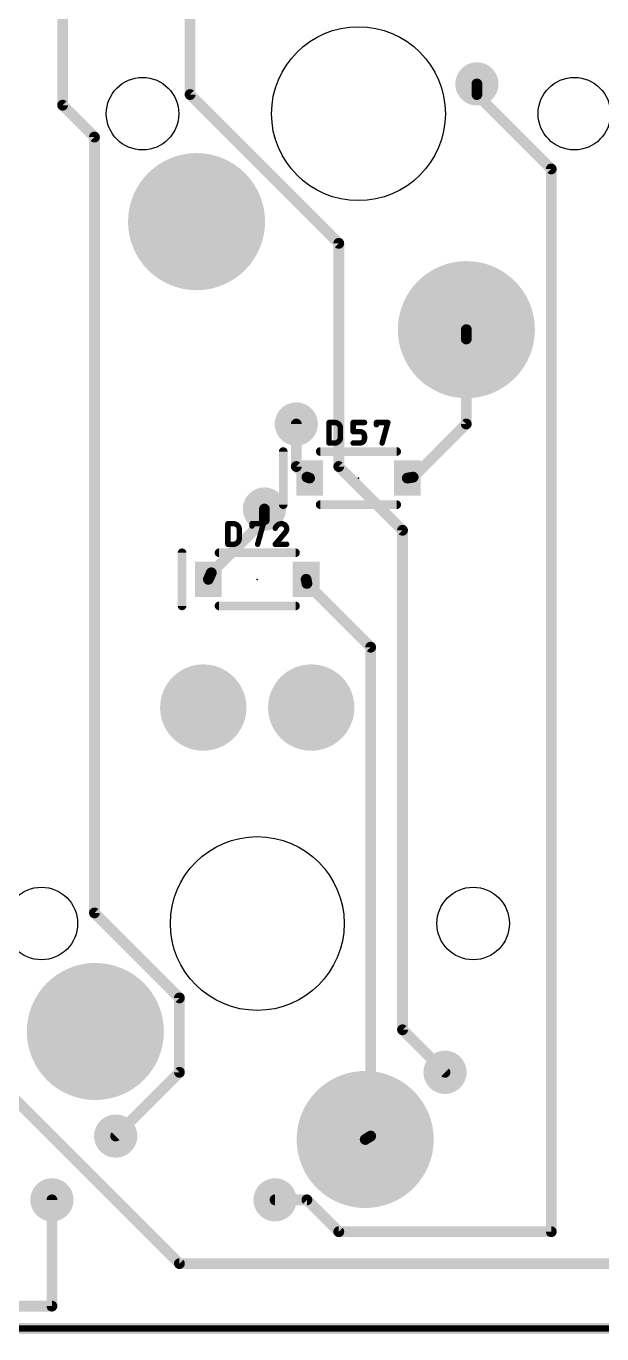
# Model space of a CAD drawing. Extents: x -10 to 314, y -10 to 86.
# Drawn here: x 168.39 to 181.94, y -9.65 to 21.11 of the extents above; entities that cross this region are included whole.
import ezdxf

# ---------------------------------------------------------------- set-up
doc = ezdxf.new("R2010")
doc.units = 0
for name, color, linetype in [('1', 12, 'CONTINUOUS'), ('17', 110, 'CONTINUOUS'), ('18', 110, 'CONTINUOUS'), ('20', 31, 'CONTINUOUS'), ('21', 253, 'CONTINUOUS'), ('23', 53, 'CONTINUOUS'), ('25', 253, 'CONTINUOUS')]:
    doc.layers.add(name, color=color, linetype=linetype)

# ---------------------------------------------------------------- blocks, each defined once
blk = doc.blocks.new('RECT')
blk.add_solid([(-0.5, -0.5), (0.5, -0.5), (-0.5, 0.5), (0.5, 0.5)])
blk = doc.blocks.new('ROUNDP')
at = {"const_width": 0.5}
blk.add_lwpolyline([(0, -0.25, 1), (0, 0.25, 1), (0, -0.25)], format="xyb", dxfattribs=at)
blk = doc.blocks.new('ROUNDV')
at = {"const_width": 0.5}
blk.add_lwpolyline([(0, -0.25, 1), (0, 0.25, 1), (0, -0.25)], format="xyb", dxfattribs=at)

msp = doc.modelspace()

# ---------------------------------------------------------------- linework, layer by layer
at = {"layer": '1', "const_width": 0.254}
for points in [[(169.25, 23.5), (169.25, 19.25)], [(172.25, 23.5), (172.25, 19.5)], [(179, 19.75), (179, 19.5)], [(172.25, 19.5), (175.75, 16)], [(179, 19.5), (180.75, 17.75)], [(169.25, 19.25), (170, 18.5)], [(170, 18.5), (170, 0.25)], [(180.75, 17.75), (180.75, -7.25)], [(175.75, 16), (175.75, 10.75)], [(178.75, 13.75), (178.7525, 13.97)], [(178.75, 13.75), (178.75, 11.75)], [(174.75, 11.75), (174.75, 10.75)], [(178.75, 11.75), (177.5, 10.5)], [(174.75, 10.75), (175, 10.5)], [(175.75, 10.75), (177.25, 9.25)], [(175, 10.5), (175.0625, 10.4775)], [(177.5, 10.5), (177.3625, 10.4775)], [(174, 9.75), (174, 9.5)], [(174, 9.5), (172.75, 8.25)], [(177.25, 9.25), (177.25, -2.5)], [(172.75, 8.25), (172.6813, 8.0962)], [(175, 8), (174.9813, 8.0962)], [(176.5, 6.5), (175, 8)], [(176.5, -5), (176.5, 6.5)], [(170, 0.25), (172, -1.75)], [(172, -1.75), (172, -3.5)], [(177.25, -2.5), (178.25, -3.5)], [(172, -8), (167.5, -3.5)], [(172, -3.5), (170.5, -5)], [(176.5, -5), (176.3713, -5.08)], [(169, -6.5), (169, -9)], [(175, -6.5), (174.25, -6.5)], [(175.75, -7.25), (175, -6.5)], [(180.75, -7.25), (175.75, -7.25)], [(187.5, -8), (172, -8)], [(169, -9), (163, -9)], [(309.5625, -9.525), (-4.7625, -9.525)]]:
    msp.add_lwpolyline(points, dxfattribs=at)
at = {"layer": '1', "const_width": 0.127}
for points in [[(179.0635, 19.75, 1), (178.9365, 19.75)], [(172.2949, 19.5449, 1), (172.2051, 19.4551)], [(172.1865, 19.5, 1), (172.3135, 19.5)], [(179.0449, 19.5449, 1), (178.9551, 19.4551)], [(178.9365, 19.5, 1), (179.0635, 19.5)], [(169.2949, 19.2949, 1), (169.2051, 19.2051)], [(169.1865, 19.25, 1), (169.3135, 19.25)], [(170.0635, 18.5, 1), (169.9365, 18.5)], [(169.9551, 18.4551, 1), (170.0449, 18.5449)], [(180.8135, 17.75, 1), (180.6865, 17.75)], [(180.7051, 17.7051, 1), (180.7949, 17.7949)], [(175.8135, 16, 1), (175.6865, 16)], [(175.7051, 15.9551, 1), (175.7949, 16.0449)], [(178.8135, 13.75, 1), (178.6865, 13.75)], [(178.816, 13.9693, 1), (178.689, 13.9707)], [(178.6865, 13.7507, 1), (178.8135, 13.7493)], [(174.8135, 11.75, 1), (174.6865, 11.75)], [(178.6865, 11.75, 1), (178.8135, 11.75)], [(178.7949, 11.7051, 1), (178.7051, 11.7949)], [(174.7949, 10.7949, 1), (174.7051, 10.7051)], [(174.6865, 10.75, 1), (174.8135, 10.75)], [(175.7949, 10.7949, 1), (175.7051, 10.7051)], [(175.6865, 10.75, 1), (175.8135, 10.75)], [(175.0215, 10.5597, 1), (174.9785, 10.4403)], [(174.9551, 10.4551, 1), (175.0449, 10.5449)], [(175.041, 10.4178, 1), (175.084, 10.5372)], [(177.3522, 10.5402, 1), (177.3728, 10.4148)], [(177.4551, 10.5449, 1), (177.5449, 10.4551)], [(177.5103, 10.4373, 1), (177.4897, 10.5627)], [(174.0635, 9.75, 1), (173.9365, 9.75)], [(173.9365, 9.5, 1), (174.0635, 9.5)], [(174.0449, 9.4551, 1), (173.9551, 9.5449)], [(177.3135, 9.25, 1), (177.1865, 9.25)], [(177.2051, 9.2051, 1), (177.2949, 9.2949)], [(172.7051, 8.2949, 1), (172.7949, 8.2051)], [(172.808, 8.2241, 1), (172.692, 8.2759)], [(172.6233, 8.1222, 1), (172.7392, 8.0703)], [(175.0436, 8.1084, 1), (174.9189, 8.0841)], [(175.0449, 8.0449, 1), (174.9551, 7.9551)], [(174.9377, 7.9879, 1), (175.0623, 8.0121)], [(176.5635, 6.5, 1), (176.4365, 6.5)], [(176.4551, 6.4551, 1), (176.5449, 6.5449)], [(170.0449, 0.2949, 1), (169.9551, 0.2051)], [(169.9365, 0.25, 1), (170.0635, 0.25)], [(172.0635, -1.75, 1), (171.9365, -1.75)], [(171.9551, -1.7949, 1), (172.0449, -1.7051)], [(177.2949, -2.4551, 1), (177.2051, -2.5449)], [(177.1865, -2.5, 1), (177.3135, -2.5)], [(172.0449, -3.5449, 1), (171.9551, -3.4551)], [(171.9365, -3.5, 1), (172.0635, -3.5)], [(178.2051, -3.5449, 1), (178.2949, -3.4551)], [(170.4551, -4.9551, 1), (170.5449, -5.0449)], [(176.5335, -5.0539, 1), (176.4665, -4.9461)], [(176.3377, -5.0261, 1), (176.4048, -5.1339)], [(176.4365, -5, 1), (176.5635, -5)], [(169.0635, -6.5, 1), (168.9365, -6.5)], [(174.25, -6.4365, 1), (174.25, -6.5635)], [(175.0449, -6.4551, 1), (174.9551, -6.5449)], [(175, -6.5635, 1), (175, -6.4365)], [(175.75, -7.1865, 1), (175.75, -7.3135)], [(175.7051, -7.2949, 1), (175.7949, -7.2051)], [(180.6865, -7.25, 1), (180.8135, -7.25)], [(180.75, -7.3135, 1), (180.75, -7.1865)], [(172, -7.9365, 1), (172, -8.0635)], [(171.9551, -8.0449, 1), (172.0449, -7.9551)], [(169, -9.0635, 1), (169, -8.9365)], [(168.9365, -9, 1), (169.0635, -9)]]:
    msp.add_lwpolyline(points, format="xyb", dxfattribs=at)
at = {"layer": '20', "const_width": 0.1524}
msp.add_lwpolyline([(-4.7625, -9.525), (309.5625, -9.525)], dxfattribs=at)
at = {"layer": '20'}
for centre, radius in [((176.2125, 19.05), 2.0447), ((171.1325, 19.05), 0.8534), ((181.2925, 19.05), 0.8534), ((173.8313, 0), 2.0447), ((168.7512, 0), 0.8534), ((178.9112, 0), 0.8534)]:
    msp.add_circle(centre, radius, dxfattribs=at)
at = {"layer": '21', "const_width": 0.2032}
for points in [[(174.4425, 11.1025), (174.4425, 9.8525)], [(175.3125, 11.1025), (177.1125, 11.1025)], [(175.3125, 9.8525), (177.1125, 9.8525)], [(172.0613, 8.7213), (172.0613, 7.4713)], [(172.9313, 8.7213), (174.7313, 8.7213)], [(172.9313, 7.4713), (174.7313, 7.4713)]]:
    msp.add_lwpolyline(points, dxfattribs=at)
at = {"layer": '21', "const_width": 0.1016}
for points in [[(174.4933, 11.1025, 1), (174.3917, 11.1025)], [(175.3125, 11.1533, 1), (175.3125, 11.0517)], [(177.1125, 11.0517, 1), (177.1125, 11.1533)], [(174.3917, 9.8525, 1), (174.4933, 9.8525)], [(175.3125, 9.9033, 1), (175.3125, 9.8017)], [(177.1125, 9.8017, 1), (177.1125, 9.9033)], [(172.1121, 8.7213, 1), (172.0104, 8.7213)], [(172.9313, 8.7721, 1), (172.9313, 8.6705)], [(174.7313, 8.6705, 1), (174.7313, 8.7721)], [(172.0104, 7.4713, 1), (172.1121, 7.4713)], [(172.9313, 7.5221, 1), (172.9313, 7.4205)], [(174.7313, 7.4205, 1), (174.7313, 7.5221)]]:
    msp.add_lwpolyline(points, format="xyb", dxfattribs=at)
at = {"layer": '23'}
for p in [(176.2125, 10.4775), (173.8313, 8.0962)]:
    msp.add_point(p, dxfattribs=at)
at = {"layer": '25', "const_width": 0.127}
for points in [[(175.5207, 11.303), (175.5207, 11.7856)], [(175.5207, 11.7856), (175.6547, 11.7856)], [(175.7888, 11.6515), (175.7888, 11.4371)], [(176.0876, 11.5711), (176.0876, 11.7856)], [(176.0876, 11.7856), (176.3557, 11.7856)], [(176.6362, 11.732), (176.6362, 11.7856)], [(176.6362, 11.7856), (176.9043, 11.7856)], [(176.9043, 11.7856), (176.7703, 11.303)], [(176.2485, 11.5711), (176.0876, 11.5711)], [(176.3557, 11.4102), (176.3557, 11.4639)], [(175.6547, 11.303), (175.5207, 11.303)], [(176.0876, 11.303), (176.2485, 11.303)], [(173.1394, 8.9218), (173.1394, 9.4044)], [(173.1394, 9.4044), (173.2735, 9.4044)], [(173.4075, 9.2703), (173.4075, 9.0558)], [(173.7063, 9.3507), (173.7063, 9.4044)], [(173.7063, 9.4044), (173.9745, 9.4044)], [(173.9745, 9.4044), (173.8404, 8.9218)], [(174.4829, 9.1899), (174.255, 8.9218)], [(173.2735, 8.9218), (173.1394, 8.9218)], [(174.255, 8.9218), (174.5231, 8.9218)]]:
    msp.add_lwpolyline(points, dxfattribs=at)
at = {"layer": '25'}
for points, const_width in [([(175.5524, 11.7856, 1), (175.4889, 11.7856)], 0.0635), ([(175.5207, 11.8174, 1), (175.5207, 11.7538)], 0.0635), ([(175.6547, 11.8174, 1), (175.6547, 11.7538)], 0.0635), ([(175.7888, 11.6515, 0.4142), (175.6547, 11.7856)], 0.127), ([(175.6547, 11.7538, 1), (175.6547, 11.8174)], 0.0635), ([(175.8205, 11.6515, 1), (175.757, 11.6515)], 0.0635), ([(176.1193, 11.7856, 1), (176.0558, 11.7856)], 0.0635), ([(176.0876, 11.8174, 1), (176.0876, 11.7538)], 0.0635), ([(176.3557, 11.7538, 1), (176.3557, 11.8174)], 0.0635), ([(176.6362, 11.8174, 1), (176.6362, 11.7538)], 0.0635), ([(176.668, 11.7856, 1), (176.6045, 11.7856)], 0.0635), ([(176.6045, 11.732, 1), (176.668, 11.732)], 0.0635), ([(176.9349, 11.7771, 1), (176.8737, 11.7941)], 0.0635), ([(176.9043, 11.7538, 1), (176.9043, 11.8174)], 0.0635), ([(175.6547, 11.303, 0.4142), (175.7888, 11.4371)], 0.127), ([(175.757, 11.6515, 1), (175.8205, 11.6515)], 0.0635), ([(175.8205, 11.4371, 1), (175.757, 11.4371)], 0.0635), ([(175.757, 11.4371, 1), (175.8205, 11.4371)], 0.0635), ([(176.0876, 11.6029, 1), (176.0876, 11.5394)], 0.0635), ([(176.0558, 11.5711, 1), (176.1193, 11.5711)], 0.0635), ([(176.3557, 11.4639, 0.4142), (176.2485, 11.5711)], 0.127), ([(176.2485, 11.6029, 1), (176.2485, 11.5394)], 0.0635), ([(176.2485, 11.303, 0.4142), (176.3557, 11.4102)], 0.127), ([(176.2485, 11.5394, 1), (176.2485, 11.6029)], 0.0635), ([(176.3875, 11.4639, 1), (176.324, 11.4639)], 0.0635), ([(176.324, 11.4639, 1), (176.3875, 11.4639)], 0.0635), ([(176.3875, 11.4102, 1), (176.324, 11.4102)], 0.0635), ([(176.324, 11.4102, 1), (176.3875, 11.4102)], 0.0635), ([(175.5207, 11.3348, 1), (175.5207, 11.2713)], 0.0635), ([(175.4889, 11.303, 1), (175.5524, 11.303)], 0.0635), ([(175.6547, 11.3347, 1), (175.6547, 11.2713)], 0.0635), ([(175.6547, 11.2713, 1), (175.6547, 11.3348)], 0.0635), ([(176.0876, 11.3348, 1), (176.0876, 11.2713)], 0.0635), ([(176.2485, 11.3348, 1), (176.2485, 11.2713)], 0.0635), ([(176.2485, 11.2713, 1), (176.2485, 11.3348)], 0.0635), ([(176.7397, 11.3115, 1), (176.8009, 11.2945)], 0.0635), ([(173.1394, 9.4361, 1), (173.1394, 9.3726)], 0.0635), ([(173.1712, 9.4044, 1), (173.1077, 9.4044)], 0.0635), ([(173.4075, 9.2703, 0.4142), (173.2735, 9.4044)], 0.127), ([(173.2735, 9.4361, 1), (173.2735, 9.3726)], 0.0635), ([(173.2735, 9.3726, 1), (173.2735, 9.4361)], 0.0635), ([(173.4393, 9.2703, 1), (173.3758, 9.2703)], 0.0635), ([(173.3758, 9.2703, 1), (173.4393, 9.2703)], 0.0635), ([(173.7063, 9.4361, 1), (173.7063, 9.3726)], 0.0635), ([(173.7381, 9.4044, 1), (173.6746, 9.4044)], 0.0635), ([(173.6746, 9.3507, 1), (173.7381, 9.3507)], 0.0635), ([(174.005, 9.3959, 1), (173.9439, 9.4128)], 0.0635), ([(173.9745, 9.3726, 1), (173.9745, 9.4361)], 0.0635), ([(174.4024, 9.4044, 0.3252), (174.255, 9.2971)], 0.127), ([(174.2248, 9.3069, 1), (174.2852, 9.2873)], 0.0635), ([(174.4024, 9.4361, 1), (174.4024, 9.3726)], 0.0635), ([(174.5231, 9.2837, 0.4142), (174.4024, 9.4043)], 0.127), ([(174.4024, 9.3726, 1), (174.4024, 9.4361)], 0.0635), ([(174.4829, 9.1899, 0.2053), (174.5231, 9.2837)], 0.127), ([(174.461, 9.2129, 1), (174.5048, 9.1669)], 0.0635), ([(174.5071, 9.1693, 1), (174.4587, 9.2104)], 0.0635), ([(174.5548, 9.2837, 1), (174.4913, 9.2837)], 0.0635), ([(174.4913, 9.2837, 1), (174.5548, 9.2837)], 0.0635), ([(173.1394, 8.9535, 1), (173.1394, 8.89)], 0.0635), ([(173.1077, 8.9218, 1), (173.1712, 8.9218)], 0.0635), ([(173.2735, 8.9218, 0.4142), (173.4075, 9.0558)], 0.127), ([(173.2735, 8.9535, 1), (173.2735, 8.89)], 0.0635), ([(173.2735, 8.89, 1), (173.2735, 8.9535)], 0.0635), ([(173.4393, 9.0558, 1), (173.3758, 9.0558)], 0.0635), ([(173.3758, 9.0558, 1), (173.4393, 9.0558)], 0.0635), ([(173.8098, 8.9302, 1), (173.871, 8.9133)], 0.0635), ([(174.255, 8.9535, 1), (174.255, 8.89)], 0.0635), ([(174.2308, 8.9423, 1), (174.2792, 8.9012)], 0.0635), ([(174.5231, 8.89, 1), (174.5231, 8.9535)], 0.0635)]:
    msp.add_lwpolyline(points, format="xyb", dxfattribs=dict(at, const_width=const_width))

# ---------------------------------------------------------------- block references
at = {"layer": '1', "xscale": 0.63, "yscale": 0.83}
for p in [(175.0625, 10.4775), (177.3625, 10.4775), (172.6813, 8.0962), (174.9813, 8.0962)]:
    msp.add_blockref('RECT', p, dxfattribs=at)
at = {"layer": '17'}
for p, xscale, yscale in [((172.4025, 16.51), 3.2258, 3.2258), ((178.7525, 13.97), 3.2258, 3.2258), ((172.5613, 5.08), 2.032, 2.032), ((175.1013, 5.08), 2.032, 2.032), ((170.0213, -2.54), 3.2258, 3.2258), ((176.3713, -5.08), 3.2258, 3.2258)]:
    msp.add_blockref('ROUNDP', p, dxfattribs=dict(at, xscale=xscale, yscale=yscale))
at = {"layer": '18', "xscale": 1.016, "yscale": 1.016}
for p in [(179, 19.75), (179, 19.75), (174.75, 11.75), (174.75, 11.75), (174, 9.75), (174, 9.75), (178.25, -3.5), (178.25, -3.5), (170.5, -5), (170.5, -5), (169, -6.5), (169, -6.5), (174.25, -6.5), (174.25, -6.5)]:
    msp.add_blockref('ROUNDV', p, dxfattribs=at)

doc.saveas('drawing.dxf')
